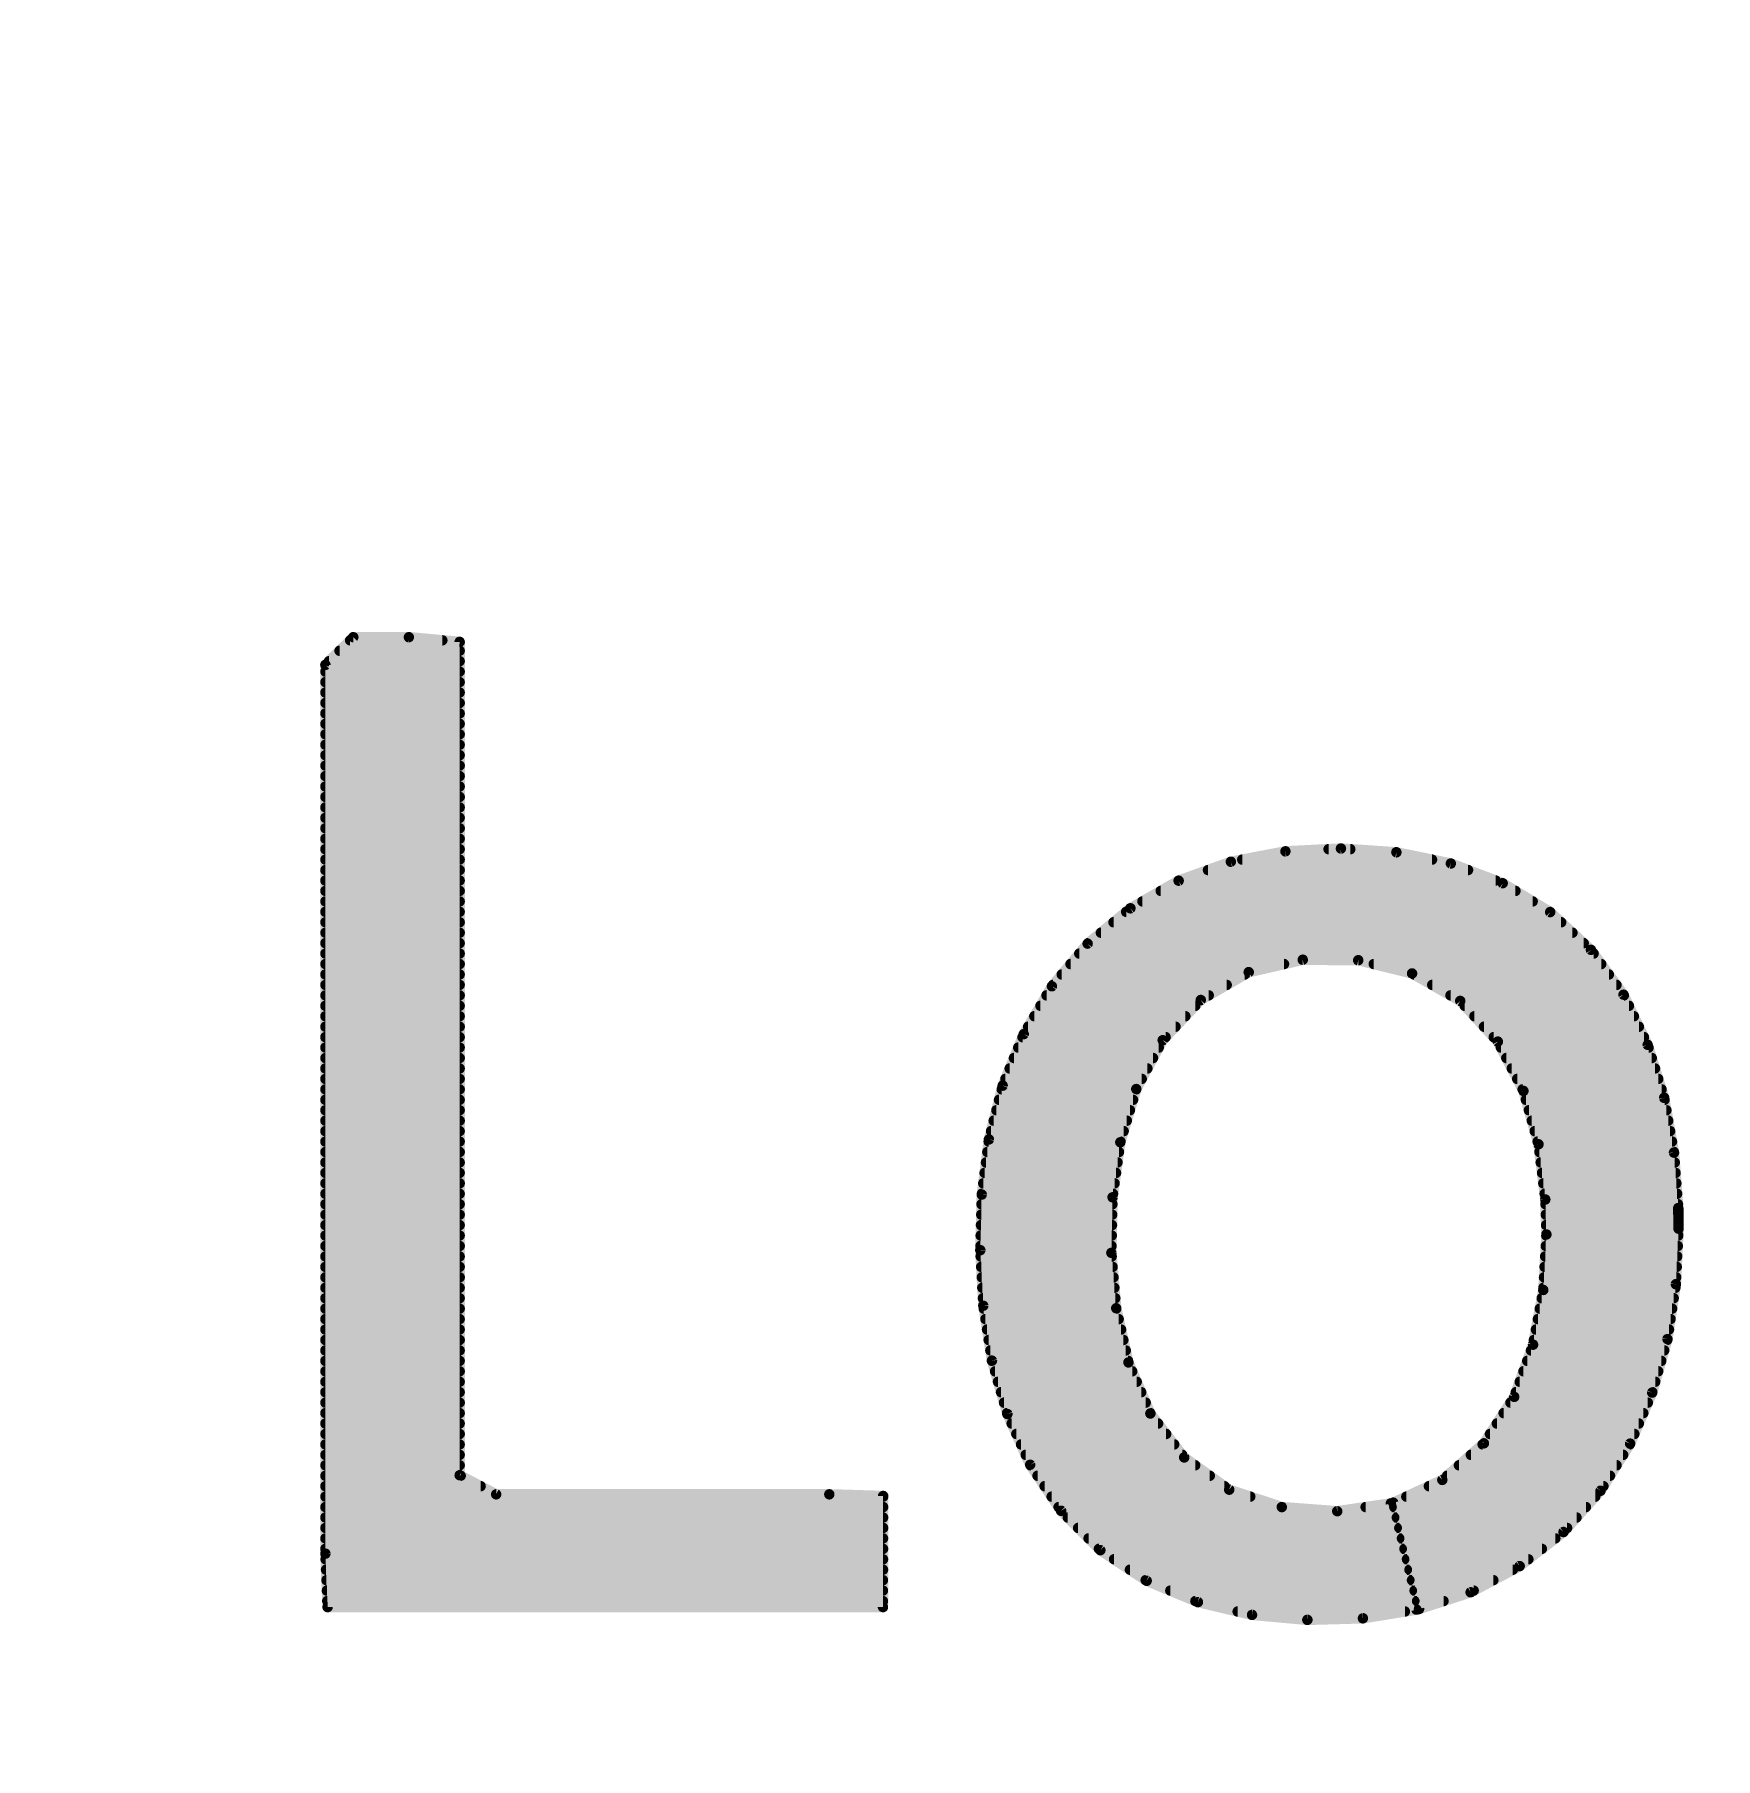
# Model space of a CAD drawing. Extents: x 40.2 to 61.4, y 22.5 to 56.
# Drawn here: x 45.804 to 47.414, y 49.259 to 50.91 of the extents above; entities that cross this region are included whole.
import ezdxf

# ---------------------------------------------------------------- set-up
doc = ezdxf.new("R2010")
doc.units = 0
doc.layers.add('1', color=12, linetype='CONTINUOUS')
doc.layers.add('21', color=251, linetype='CONTINUOUS')

msp = doc.modelspace()

# ---------------------------------------------------------------- linework, layer by layer
at = {"layer": '1', "const_width": 0.8128}
msp.add_lwpolyline([(46.21, 46.37, 0.4142), (50.7904, 50.9504)], format="xyb", dxfattribs=at)
at = {"layer": '21', "const_width": 0.01}
for points in [[(46.109, 50.333), (46.0823, 50.3065)], [(46.1622, 50.333), (46.109, 50.333)], [(46.2109, 50.3285), (46.1622, 50.333)], [(46.0959, 50.32), (46.2109, 50.32)], [(46.106, 50.33), (46.1943, 50.33)], [(46.2109, 49.5305), (46.2109, 50.3285)], [(46.0823, 50.3065), (46.0823, 49.4554)], [(46.0823, 50.3), (46.2109, 50.3)], [(46.0858, 50.31), (46.2109, 50.31)], [(46.0823, 50.29), (46.2109, 50.29)], [(46.0823, 50.28), (46.2109, 50.28)], [(46.0823, 50.27), (46.2109, 50.27)], [(46.0823, 50.26), (46.2109, 50.26)], [(46.0823, 50.25), (46.2109, 50.25)], [(46.0823, 50.24), (46.2109, 50.24)], [(46.0823, 50.23), (46.2109, 50.23)], [(46.0823, 50.22), (46.2109, 50.22)], [(46.0823, 50.21), (46.2109, 50.21)], [(46.0823, 50.2), (46.2109, 50.2)], [(46.0823, 50.19), (46.2109, 50.19)], [(46.0823, 50.18), (46.2109, 50.18)], [(46.0823, 50.17), (46.2109, 50.17)], [(46.0823, 50.16), (46.2109, 50.16)], [(46.0823, 50.15), (46.2109, 50.15)], [(46.0823, 50.14), (46.2109, 50.14)], [(46.0823, 50.13), (46.2109, 50.13)], [(46.0823, 50.12), (46.2109, 50.12)], [(46.9497, 50.1179), (46.8996, 50.0998)], [(47.002, 50.1279), (46.9497, 50.1179)], [(46.9606, 50.12), (47.1424, 50.12)], [(47.0551, 50.1306), (47.002, 50.1279)], [(47.0433, 50.13), (47.0641, 50.13)], [(47.1082, 50.127), (47.0551, 50.1306)], [(47.1604, 50.1163), (47.1082, 50.127)], [(46.0823, 50.11), (46.2109, 50.11)], [(46.9278, 50.11), (47.1769, 50.11)], [(47.2101, 50.0974), (47.1604, 50.1163)], [(46.0823, 50.1), (46.2109, 50.1)], [(46.0823, 50.09), (46.2109, 50.09)], [(46.8996, 50.0998), (46.8535, 50.0734)], [(46.8825, 50.09), (47.2223, 50.09)], [(46.9002, 50.1), (47.2033, 50.1)], [(47.2556, 50.0698), (47.2101, 50.0974)], [(46.0823, 50.08), (46.2109, 50.08)], [(46.0823, 50.07), (46.2109, 50.07)], [(46.8535, 50.0734), (46.8125, 50.0395)], [(46.8494, 50.07), (47.2552, 50.07)], [(46.865, 50.08), (47.2388, 50.08)], [(47.2946, 50.0336), (47.2556, 50.0698)], [(46.0823, 50.06), (46.2109, 50.06)], [(46.8373, 50.06), (47.2661, 50.06)], [(46.0823, 50.05), (46.2109, 50.05)], [(46.0823, 50.04), (46.2109, 50.04)], [(46.8125, 50.0395), (46.7783, 49.9987)], [(46.8131, 50.04), (47.2877, 50.04)], [(46.8252, 50.05), (47.2769, 50.05)], [(46.0823, 50.03), (46.2109, 50.03)], [(46.0823, 50.02), (46.2109, 50.02)], [(46.7961, 50.02), (47.0006, 50.02)], [(46.8045, 50.03), (47.2972, 50.03)], [(46.9668, 50.0122), (47.0186, 50.0241)], [(47.0186, 50.0241), (47.0717, 50.0237)], [(47.0717, 50.0237), (47.1233, 50.011)], [(47.0866, 50.02), (47.3045, 50.02)], [(47.3259, 49.9906), (47.2946, 50.0336)], [(46.0823, 50.01), (46.2109, 50.01)], [(46.7877, 50.01), (46.963, 50.01)], [(46.9209, 49.9856), (46.9668, 50.0122)], [(47.1233, 50.011), (47.1694, 49.9847)], [(47.1251, 50.01), (47.3118, 50.01)], [(46.0823, 50), (46.2109, 50)], [(46.0823, 49.99), (46.2109, 49.99)], [(46.7783, 49.9987), (46.7513, 49.9529)], [(46.7731, 49.99), (46.9285, 49.99)], [(46.7794, 50), (46.9457, 50)], [(46.8844, 49.947), (46.9209, 49.9856)], [(47.1426, 50), (47.3191, 50)], [(47.1601, 49.99), (47.3262, 49.99)], [(47.3489, 49.9427), (47.3259, 49.9906)], [(46.0823, 49.98), (46.2109, 49.98)], [(46.0823, 49.97), (46.2109, 49.97)], [(46.7614, 49.97), (46.9061, 49.97)], [(46.7673, 49.98), (46.9156, 49.98)], [(47.1694, 49.9847), (47.2054, 49.9457)], [(47.1737, 49.98), (47.331, 49.98)], [(47.183, 49.97), (47.3358, 49.97)], [(46.0823, 49.96), (46.2109, 49.96)], [(46.7513, 49.9529), (46.7311, 49.9036)], [(46.7555, 49.96), (46.8967, 49.96)], [(47.1922, 49.96), (47.3406, 49.96)], [(46.0823, 49.95), (46.2109, 49.95)], [(46.0823, 49.94), (46.2109, 49.94)], [(46.746, 49.94), (46.8806, 49.94)], [(46.7501, 49.95), (46.8872, 49.95)], [(46.8591, 49.9003), (46.8844, 49.947)], [(47.2015, 49.95), (47.3454, 49.95)], [(47.2054, 49.9457), (47.2299, 49.8986)], [(47.2084, 49.94), (47.3498, 49.94)], [(47.3648, 49.8919), (47.3489, 49.9427)], [(46.0823, 49.93), (46.2109, 49.93)], [(46.0823, 49.92), (46.2109, 49.92)], [(46.7378, 49.92), (46.8697, 49.92)], [(46.7419, 49.93), (46.8751, 49.93)], [(47.2136, 49.93), (47.3529, 49.93)], [(47.2188, 49.92), (47.356, 49.92)], [(46.0823, 49.91), (46.2109, 49.91)], [(46.7311, 49.9036), (46.7179, 49.852)], [(46.7337, 49.91), (46.8643, 49.91)], [(47.224, 49.91), (47.3591, 49.91)], [(46.0823, 49.9), (46.2109, 49.9)], [(46.0823, 49.89), (46.2109, 49.89)], [(46.7276, 49.89), (46.856, 49.89)], [(46.7302, 49.9), (46.859, 49.9)], [(46.8438, 49.8494), (46.8591, 49.9003)], [(47.2292, 49.9), (47.3623, 49.9)], [(47.2299, 49.8986), (47.2444, 49.8474)], [(47.2323, 49.89), (47.3651, 49.89)], [(47.3742, 49.8395), (47.3648, 49.8919)], [(46.0823, 49.88), (46.2109, 49.88)], [(46.0823, 49.87), (46.2109, 49.87)], [(46.7225, 49.87), (46.85, 49.87)], [(46.7251, 49.88), (46.853, 49.88)], [(47.2352, 49.88), (47.3669, 49.88)], [(47.238, 49.87), (47.3687, 49.87)], [(46.0823, 49.86), (46.2109, 49.86)], [(46.72, 49.86), (46.847, 49.86)], [(47.2408, 49.86), (47.3705, 49.86)], [(46.0823, 49.85), (46.2109, 49.85)], [(46.0823, 49.84), (46.2109, 49.84)], [(46.7179, 49.852), (46.7111, 49.7992)], [(46.7164, 49.84), (46.8425, 49.84)], [(46.7177, 49.85), (46.844, 49.85)], [(46.8364, 49.7966), (46.8438, 49.8494)], [(47.2436, 49.85), (47.3723, 49.85)], [(47.2444, 49.8474), (47.2509, 49.7945)], [(47.2453, 49.84), (47.3741, 49.84)], [(47.3783, 49.7864), (47.3742, 49.8395)], [(46.0823, 49.83), (46.2109, 49.83)], [(46.0823, 49.82), (46.2109, 49.82)], [(46.7138, 49.82), (46.8397, 49.82)], [(46.7151, 49.83), (46.8411, 49.83)], [(47.2465, 49.83), (47.3749, 49.83)], [(47.2478, 49.82), (47.3757, 49.82)], [(46.0823, 49.81), (46.2109, 49.81)], [(46.7125, 49.81), (46.8383, 49.81)], [(47.249, 49.81), (47.3765, 49.81)], [(46.0823, 49.8), (46.2109, 49.8)], [(46.0823, 49.79), (46.2109, 49.79)], [(46.7111, 49.7992), (46.7097, 49.746)], [(46.7108, 49.79), (46.8362, 49.79)], [(46.7112, 49.8), (46.8368, 49.8)], [(46.8352, 49.7434), (46.8364, 49.7966)], [(47.2503, 49.8), (47.3772, 49.8)], [(47.2509, 49.7945), (47.252, 49.7611)], [(47.2511, 49.79), (47.378, 49.79)], [(46.0823, 49.78), (46.2109, 49.78)], [(46.7106, 49.78), (46.836, 49.78)], [(47.2514, 49.78), (47.3784, 49.78)], [(47.3786, 49.7666), (47.3783, 49.7864)], [(46.0823, 49.77), (46.2109, 49.77)], [(46.0823, 49.76), (46.2109, 49.76)], [(46.71, 49.76), (46.8356, 49.76)], [(46.7103, 49.77), (46.8358, 49.77)], [(47.252, 49.7611), (47.249, 49.7079)], [(47.2517, 49.77), (47.3785, 49.77)], [(47.2519, 49.76), (47.3783, 49.76)], [(47.376, 49.7134), (47.3786, 49.7666)], [(46.0823, 49.75), (46.2109, 49.75)], [(46.0823, 49.74), (46.2109, 49.74)], [(46.7097, 49.746), (46.7126, 49.6928)], [(46.7098, 49.75), (46.8354, 49.75)], [(46.71, 49.74), (46.8355, 49.74)], [(46.8399, 49.6904), (46.8352, 49.7434)], [(47.2508, 49.74), (47.3773, 49.74)], [(47.2514, 49.75), (47.3778, 49.75)], [(46.0823, 49.73), (46.2109, 49.73)], [(46.7105, 49.73), (46.8364, 49.73)], [(47.2502, 49.73), (47.3768, 49.73)], [(46.0823, 49.72), (46.2109, 49.72)], [(46.0823, 49.71), (46.2109, 49.71)], [(46.7111, 49.72), (46.8373, 49.72)], [(46.7116, 49.71), (46.8381, 49.71)], [(47.249, 49.7079), (47.2392, 49.6556)], [(47.2491, 49.71), (47.3755, 49.71)], [(47.2497, 49.72), (47.3763, 49.72)], [(47.3679, 49.6608), (47.376, 49.7134)], [(46.0823, 49.7), (46.2109, 49.7)], [(46.0823, 49.69), (46.2109, 49.69)], [(46.7122, 49.7), (46.839, 49.7)], [(46.7126, 49.6928), (46.7208, 49.6402)], [(46.713, 49.69), (46.8399, 49.69)], [(46.8516, 49.6385), (46.8399, 49.6904)], [(47.2456, 49.69), (47.3724, 49.69)], [(47.2475, 49.7), (47.3739, 49.7)], [(46.0823, 49.68), (46.2109, 49.68)], [(46.7146, 49.68), (46.8422, 49.68)], [(47.2438, 49.68), (47.3709, 49.68)], [(46.0823, 49.67), (46.2109, 49.67)], [(46.0823, 49.66), (46.2109, 49.66)], [(46.7161, 49.67), (46.8445, 49.67)], [(46.7177, 49.66), (46.8467, 49.66)], [(47.2392, 49.6556), (47.2211, 49.6056)], [(47.24, 49.66), (47.3677, 49.66)], [(47.2419, 49.67), (47.3694, 49.67)], [(47.3533, 49.6096), (47.3679, 49.6608)], [(46.0823, 49.65), (46.2109, 49.65)], [(46.0823, 49.64), (46.2109, 49.64)], [(46.7193, 49.65), (46.849, 49.65)], [(46.7208, 49.6402), (46.7356, 49.5891)], [(46.7209, 49.64), (46.8512, 49.64)], [(46.8726, 49.5896), (46.8516, 49.6385)], [(47.2336, 49.64), (47.362, 49.64)], [(47.2372, 49.65), (47.3648, 49.65)], [(46.0823, 49.63), (46.2109, 49.63)], [(46.7238, 49.63), (46.8552, 49.63)], [(47.23, 49.63), (47.3591, 49.63)], [(46.0823, 49.62), (46.2109, 49.62)], [(46.0823, 49.61), (46.2109, 49.61)], [(46.7266, 49.62), (46.8595, 49.62)], [(46.7295, 49.61), (46.8638, 49.61)], [(47.2211, 49.6056), (47.1921, 49.5611)], [(47.2227, 49.61), (47.3534, 49.61)], [(47.2264, 49.62), (47.3562, 49.62)], [(47.3322, 49.5607), (47.3533, 49.6096)], [(46.0823, 49.6), (46.2109, 49.6)], [(46.0823, 49.59), (46.2109, 49.59)], [(46.7324, 49.6), (46.8681, 49.6)], [(46.7353, 49.59), (46.8724, 49.59)], [(46.7356, 49.5891), (46.7574, 49.5405)], [(46.905, 49.5475), (46.8726, 49.5896)], [(47.211, 49.59), (47.3448, 49.59)], [(47.2175, 49.6), (47.3491, 49.6)], [(46.0823, 49.58), (46.2109, 49.58)], [(46.7397, 49.58), (46.88, 49.58)], [(47.2045, 49.58), (47.3405, 49.58)], [(46.0823, 49.57), (46.2109, 49.57)], [(46.0823, 49.56), (46.2109, 49.56)], [(46.7442, 49.57), (46.8877, 49.57)], [(46.7487, 49.56), (46.8954, 49.56)], [(47.1921, 49.5611), (47.1523, 49.526)], [(47.1909, 49.56), (47.3317, 49.56)], [(47.1979, 49.57), (47.3362, 49.57)], [(47.3039, 49.5157), (47.3322, 49.5607)], [(46.0823, 49.55), (46.2109, 49.55)], [(46.0823, 49.54), (46.2109, 49.54)], [(46.7532, 49.55), (46.9031, 49.55)], [(46.7574, 49.5405), (46.7871, 49.4964)], [(46.7578, 49.54), (46.9155, 49.54)], [(46.9481, 49.5167), (46.905, 49.5475)], [(47.1682, 49.54), (47.3192, 49.54)], [(47.1796, 49.55), (47.3255, 49.55)], [(46.0823, 49.53), (46.2119, 49.53)], [(46.2459, 49.5122), (46.2109, 49.5305)], [(46.7645, 49.53), (46.9295, 49.53)], [(47.1523, 49.526), (47.1053, 49.5042)], [(47.1569, 49.53), (47.3129, 49.53)], [(46.0823, 49.52), (46.231, 49.52)], [(46.0823, 49.51), (46.6166, 49.51)], [(46.565, 49.5122), (46.2459, 49.5122)], [(46.6166, 49.5106), (46.565, 49.5122)], [(46.6164, 49.4042), (46.6166, 49.5106)], [(46.7713, 49.52), (46.9435, 49.52)], [(46.778, 49.51), (46.9683, 49.51)], [(46.9985, 49.5), (46.9481, 49.5167)], [(47.1178, 49.51), (47.2988, 49.51)], [(47.1394, 49.52), (47.3066, 49.52)], [(47.2683, 49.4761), (47.3039, 49.5157)], [(46.0823, 49.5), (46.6166, 49.5)], [(46.0823, 49.49), (46.6166, 49.49)], [(46.7847, 49.5), (46.9984, 49.5)], [(46.7871, 49.4964), (46.8246, 49.4587)], [(46.7935, 49.49), (47.1062, 49.49)], [(47.0515, 49.496), (46.9985, 49.5)], [(47.1029, 49.5035), (47.0515, 49.496)], [(47.0788, 49.5), (47.1037, 49.5)], [(47.1275, 49.4018), (47.1029, 49.5035)], [(47.1053, 49.5042), (47.1299, 49.4024)], [(47.1063, 49.5), (47.2898, 49.5)], [(47.1087, 49.49), (47.2808, 49.49)], [(46.0823, 49.48), (46.6166, 49.48)], [(46.8034, 49.48), (47.1086, 49.48)], [(47.1111, 49.48), (47.2718, 49.48)], [(47.2263, 49.4434), (47.2683, 49.4761)], [(46.0823, 49.47), (46.6165, 49.47)], [(46.0823, 49.46), (46.6165, 49.46)], [(46.8134, 49.47), (47.111, 49.47)], [(46.8233, 49.46), (47.1134, 49.46)], [(46.8246, 49.4587), (46.869, 49.4294)], [(47.1136, 49.47), (47.2605, 49.47)], [(47.116, 49.46), (47.2476, 49.46)], [(46.0823, 49.4554), (46.0844, 49.4042)], [(46.0825, 49.45), (46.6165, 49.45)], [(46.8378, 49.45), (47.1158, 49.45)], [(47.1184, 49.45), (47.2347, 49.45)], [(47.1794, 49.4184), (47.2263, 49.4434)], [(46.0829, 49.44), (46.6165, 49.44)], [(46.0833, 49.43), (46.6164, 49.43)], [(46.853, 49.44), (47.1183, 49.44)], [(46.8681, 49.43), (47.1207, 49.43)], [(46.869, 49.4294), (46.9182, 49.409)], [(47.1208, 49.44), (47.2198, 49.44)], [(47.1232, 49.43), (47.2011, 49.43)], [(46.0837, 49.42), (46.6164, 49.42)], [(46.0841, 49.41), (46.6164, 49.41)], [(46.8917, 49.42), (47.1231, 49.42)], [(46.9157, 49.41), (47.1255, 49.41)], [(46.9182, 49.409), (46.97, 49.3968)], [(47.1257, 49.42), (47.1823, 49.42)], [(47.1281, 49.41), (47.1534, 49.41)], [(47.1299, 49.4024), (47.1794, 49.4184)], [(46.0844, 49.4042), (46.6164, 49.4042)], [(46.9562, 49.4), (47.1164, 49.4)], [(46.97, 49.3968), (47.023, 49.392)], [(47.023, 49.392), (47.0762, 49.3935)], [(47.0762, 49.3935), (47.1275, 49.4018)]]:
    msp.add_lwpolyline(points, dxfattribs=at)
at = {"layer": '21', "const_width": 0.005}
for points in [[(46.109, 50.3355, 1), (46.109, 50.3305)], [(46.1108, 50.3312, 1), (46.1073, 50.3347)], [(46.1625, 50.3354, 1), (46.162, 50.3305)], [(46.1622, 50.3305, 1), (46.1622, 50.3355)], [(46.0959, 50.3225, 1), (46.0959, 50.3175)], [(46.106, 50.3325, 1), (46.106, 50.3275)], [(46.1943, 50.3275, 1), (46.1943, 50.3325)], [(46.2134, 50.3285, 1), (46.2084, 50.3285)], [(46.2107, 50.326, 1), (46.2112, 50.3309)], [(46.2109, 50.3175, 1), (46.2109, 50.3225)], [(46.0848, 50.3065, 1), (46.0798, 50.3065)], [(46.0805, 50.3083, 1), (46.0841, 50.3047)], [(46.0823, 50.3025, 1), (46.0823, 50.2975)], [(46.0858, 50.3125, 1), (46.0858, 50.3075)], [(46.2109, 50.3075, 1), (46.2109, 50.3125)], [(46.2109, 50.2975, 1), (46.2109, 50.3025)], [(46.0823, 50.2925, 1), (46.0823, 50.2875)], [(46.2109, 50.2875, 1), (46.2109, 50.2925)], [(46.0823, 50.2825, 1), (46.0823, 50.2775)], [(46.0823, 50.2725, 1), (46.0823, 50.2675)], [(46.2109, 50.2775, 1), (46.2109, 50.2825)], [(46.2109, 50.2675, 1), (46.2109, 50.2725)], [(46.0823, 50.2625, 1), (46.0823, 50.2575)], [(46.0823, 50.2525, 1), (46.0823, 50.2475)], [(46.2109, 50.2575, 1), (46.2109, 50.2625)], [(46.2109, 50.2475, 1), (46.2109, 50.2525)], [(46.0823, 50.2425, 1), (46.0823, 50.2375)], [(46.2109, 50.2375, 1), (46.2109, 50.2425)], [(46.0823, 50.2325, 1), (46.0823, 50.2275)], [(46.0823, 50.2225, 1), (46.0823, 50.2175)], [(46.2109, 50.2275, 1), (46.2109, 50.2325)], [(46.2109, 50.2175, 1), (46.2109, 50.2225)], [(46.0823, 50.2125, 1), (46.0823, 50.2075)], [(46.0823, 50.2025, 1), (46.0823, 50.1975)], [(46.2109, 50.2075, 1), (46.2109, 50.2125)], [(46.2109, 50.1975, 1), (46.2109, 50.2025)], [(46.0823, 50.1925, 1), (46.0823, 50.1875)], [(46.2109, 50.1875, 1), (46.2109, 50.1925)], [(46.0823, 50.1825, 1), (46.0823, 50.1775)], [(46.0823, 50.1725, 1), (46.0823, 50.1675)], [(46.2109, 50.1775, 1), (46.2109, 50.1825)], [(46.2109, 50.1675, 1), (46.2109, 50.1725)], [(46.0823, 50.1625, 1), (46.0823, 50.1575)], [(46.2109, 50.1575, 1), (46.2109, 50.1625)], [(46.0823, 50.1525, 1), (46.0823, 50.1475)], [(46.0823, 50.1425, 1), (46.0823, 50.1375)], [(46.2109, 50.1475, 1), (46.2109, 50.1525)], [(46.2109, 50.1375, 1), (46.2109, 50.1425)], [(46.0823, 50.1325, 1), (46.0823, 50.1275)], [(46.0823, 50.1225, 1), (46.0823, 50.1175)], [(46.2109, 50.1275, 1), (46.2109, 50.1325)], [(46.2109, 50.1175, 1), (46.2109, 50.1225)], [(46.9492, 50.1204, 1), (46.9502, 50.1155)], [(46.9505, 50.1156, 1), (46.9488, 50.1203)], [(46.9606, 50.1225, 1), (46.9606, 50.1175)], [(47.0018, 50.1304, 1), (47.0021, 50.1254)], [(47.0024, 50.1255, 1), (47.0015, 50.1304)], [(47.0433, 50.1325, 1), (47.0433, 50.1275)], [(47.0553, 50.1331, 1), (47.055, 50.1281)], [(47.0553, 50.1281, 1), (47.055, 50.1331)], [(47.0641, 50.1275, 1), (47.0641, 50.1325)], [(47.1088, 50.1295, 1), (47.1077, 50.1246)], [(47.1081, 50.1245, 1), (47.1084, 50.1295)], [(47.1424, 50.1175, 1), (47.1424, 50.1225)], [(46.0823, 50.1125, 1), (46.0823, 50.1075)], [(46.2109, 50.1075, 1), (46.2109, 50.1125)], [(46.9278, 50.1125, 1), (46.9278, 50.1075)], [(47.1613, 50.1186, 1), (47.1595, 50.114)], [(47.1599, 50.1138, 1), (47.1609, 50.1187)], [(47.1769, 50.1075, 1), (47.1769, 50.1125)], [(46.0823, 50.1025, 1), (46.0823, 50.0975)], [(46.0823, 50.0925, 1), (46.0823, 50.0875)], [(46.2109, 50.0975, 1), (46.2109, 50.1025)], [(46.2109, 50.0875, 1), (46.2109, 50.0925)], [(46.8825, 50.0925, 1), (46.8825, 50.0875)], [(46.8988, 50.1022, 1), (46.9005, 50.0975)], [(46.9002, 50.1025, 1), (46.9002, 50.0975)], [(46.9009, 50.0976, 1), (46.8984, 50.102)], [(47.2033, 50.0975, 1), (47.2033, 50.1025)], [(47.2114, 50.0995, 1), (47.2088, 50.0953)], [(47.2092, 50.0951, 1), (47.211, 50.0997)], [(47.2223, 50.0875, 1), (47.2223, 50.0925)], [(46.0823, 50.0825, 1), (46.0823, 50.0775)], [(46.0823, 50.0725, 1), (46.0823, 50.0675)], [(46.2109, 50.0775, 1), (46.2109, 50.0825)], [(46.2109, 50.0675, 1), (46.2109, 50.0725)], [(46.8494, 50.0725, 1), (46.8494, 50.0675)], [(46.8522, 50.0756, 1), (46.8547, 50.0712)], [(46.8551, 50.0715, 1), (46.8519, 50.0753)], [(46.865, 50.0825, 1), (46.865, 50.0775)], [(47.2388, 50.0775, 1), (47.2388, 50.0825)], [(47.2573, 50.0716, 1), (47.2539, 50.068)], [(47.2543, 50.0676, 1), (47.2569, 50.0719)], [(47.2552, 50.0675, 1), (47.2552, 50.0725)], [(46.0823, 50.0625, 1), (46.0823, 50.0575)], [(46.2109, 50.0575, 1), (46.2109, 50.0625)], [(46.8373, 50.0625, 1), (46.8373, 50.0575)], [(47.2661, 50.0575, 1), (47.2661, 50.0625)], [(46.0823, 50.0525, 1), (46.0823, 50.0475)], [(46.0823, 50.0425, 1), (46.0823, 50.0375)], [(46.2109, 50.0475, 1), (46.2109, 50.0525)], [(46.2109, 50.0375, 1), (46.2109, 50.0425)], [(46.8109, 50.0414, 1), (46.814, 50.0376)], [(46.8144, 50.0379, 1), (46.8105, 50.0411)], [(46.8131, 50.0425, 1), (46.8131, 50.0375)], [(46.8252, 50.0525, 1), (46.8252, 50.0475)], [(47.2769, 50.0475, 1), (47.2769, 50.0525)], [(47.2877, 50.0375, 1), (47.2877, 50.0425)], [(46.0823, 50.0325, 1), (46.0823, 50.0275)], [(46.0823, 50.0225, 1), (46.0823, 50.0175)], [(46.2109, 50.0275, 1), (46.2109, 50.0325)], [(46.2109, 50.0175, 1), (46.2109, 50.0225)], [(46.7961, 50.0225, 1), (46.7961, 50.0175)], [(46.8045, 50.0325, 1), (46.8045, 50.0275)], [(47.0006, 50.0175, 1), (47.0006, 50.0225)], [(47.0186, 50.0266, 1), (47.0185, 50.0216)], [(47.0191, 50.0217, 1), (47.018, 50.0266)], [(47.0723, 50.0261, 1), (47.0711, 50.0212)], [(47.0717, 50.0212, 1), (47.0717, 50.0262)], [(47.0866, 50.0225, 1), (47.0866, 50.0175)], [(47.2966, 50.0351, 1), (47.2926, 50.0321)], [(47.2929, 50.0318, 1), (47.2963, 50.0355)], [(47.2972, 50.0275, 1), (47.2972, 50.0325)], [(47.3045, 50.0175, 1), (47.3045, 50.0225)], [(46.0823, 50.0125, 1), (46.0823, 50.0075)], [(46.2109, 50.0075, 1), (46.2109, 50.0125)], [(46.7877, 50.0125, 1), (46.7877, 50.0075)], [(46.963, 50.0075, 1), (46.963, 50.0125)], [(46.9662, 50.0147, 1), (46.9674, 50.0098)], [(46.9681, 50.0101, 1), (46.9655, 50.0144)], [(47.1245, 50.0132, 1), (47.1221, 50.0088)], [(47.1251, 50.0125, 1), (47.1251, 50.0075)], [(47.1227, 50.0086, 1), (47.1239, 50.0134)], [(47.3118, 50.0075, 1), (47.3118, 50.0125)], [(46.0823, 50.0025, 1), (46.0823, 49.9975)], [(46.0823, 49.9925, 1), (46.0823, 49.9875)], [(46.2109, 49.9975, 1), (46.2109, 50.0025)], [(46.2109, 49.9875, 1), (46.2109, 49.9925)], [(46.7731, 49.9925, 1), (46.7731, 49.9875)], [(46.7764, 50.0003, 1), (46.7802, 49.9971)], [(46.7804, 49.9975, 1), (46.7761, 50)], [(46.7794, 50.0025, 1), (46.7794, 49.9975)], [(46.9196, 49.9877, 1), (46.9222, 49.9834)], [(46.9227, 49.9839, 1), (46.9191, 49.9873)], [(46.9285, 49.9875, 1), (46.9285, 49.9925)], [(46.9457, 49.9975, 1), (46.9457, 50.0025)], [(47.1426, 50.0025, 1), (47.1426, 49.9975)], [(47.1601, 49.9925, 1), (47.1601, 49.9875)], [(47.3191, 49.9975, 1), (47.3191, 50.0025)], [(47.3281, 49.9917, 1), (47.3236, 49.9896)], [(47.3239, 49.9892, 1), (47.3279, 49.9921)], [(47.3262, 49.9875, 1), (47.3262, 49.9925)], [(46.0823, 49.9825, 1), (46.0823, 49.9775)], [(46.0823, 49.9725, 1), (46.0823, 49.9675)], [(46.2109, 49.9775, 1), (46.2109, 49.9825)], [(46.2109, 49.9675, 1), (46.2109, 49.9725)], [(46.7614, 49.9725, 1), (46.7614, 49.9675)], [(46.7673, 49.9825, 1), (46.7673, 49.9775)], [(46.9061, 49.9675, 1), (46.9061, 49.9725)], [(46.9156, 49.9775, 1), (46.9156, 49.9825)], [(47.1712, 49.9864, 1), (47.1676, 49.983)], [(47.1682, 49.9825, 1), (47.1706, 49.9869)], [(47.1737, 49.9825, 1), (47.1737, 49.9775)], [(47.183, 49.9725, 1), (47.183, 49.9675)], [(47.331, 49.9775, 1), (47.331, 49.9825)], [(47.3358, 49.9675, 1), (47.3358, 49.9725)], [(46.0823, 49.9625, 1), (46.0823, 49.9575)], [(46.2109, 49.9575, 1), (46.2109, 49.9625)], [(46.7536, 49.9519, 1), (46.749, 49.9538)], [(46.7555, 49.9625, 1), (46.7555, 49.9575)], [(46.8967, 49.9575, 1), (46.8967, 49.9625)], [(47.1922, 49.9625, 1), (47.1922, 49.9575)], [(47.3406, 49.9575, 1), (47.3406, 49.9625)], [(46.0823, 49.9525, 1), (46.0823, 49.9475)], [(46.0823, 49.9425, 1), (46.0823, 49.9375)], [(46.2109, 49.9475, 1), (46.2109, 49.9525)], [(46.2109, 49.9375, 1), (46.2109, 49.9425)], [(46.746, 49.9425, 1), (46.746, 49.9375)], [(46.7501, 49.9525, 1), (46.7501, 49.9475)], [(46.7491, 49.9541, 1), (46.7534, 49.9516)], [(46.8806, 49.9375, 1), (46.8806, 49.9425)], [(46.8826, 49.9488, 1), (46.8862, 49.9453)], [(46.8866, 49.9459, 1), (46.8822, 49.9482)], [(46.8872, 49.9475, 1), (46.8872, 49.9525)], [(47.2015, 49.9525, 1), (47.2015, 49.9475)], [(47.2076, 49.9469, 1), (47.2032, 49.9446)], [(47.2036, 49.944, 1), (47.2073, 49.9474)], [(47.2084, 49.9425, 1), (47.2084, 49.9375)], [(47.3454, 49.9475, 1), (47.3454, 49.9525)], [(47.3513, 49.9434, 1), (47.3466, 49.9419)], [(47.3467, 49.9416, 1), (47.3512, 49.9438)], [(47.3498, 49.9375, 1), (47.3498, 49.9425)], [(46.0823, 49.9325, 1), (46.0823, 49.9275)], [(46.0823, 49.9225, 1), (46.0823, 49.9175)], [(46.2109, 49.9275, 1), (46.2109, 49.9325)], [(46.2109, 49.9175, 1), (46.2109, 49.9225)], [(46.7378, 49.9225, 1), (46.7378, 49.9175)], [(46.7419, 49.9325, 1), (46.7419, 49.9275)], [(46.8697, 49.9175, 1), (46.8697, 49.9225)], [(46.8751, 49.9275, 1), (46.8751, 49.9325)], [(47.2136, 49.9325, 1), (47.2136, 49.9275)], [(47.2188, 49.9225, 1), (47.2188, 49.9175)], [(47.3529, 49.9275, 1), (47.3529, 49.9325)], [(47.356, 49.9175, 1), (47.356, 49.9225)], [(46.0823, 49.9125, 1), (46.0823, 49.9075)], [(46.2109, 49.9075, 1), (46.2109, 49.9125)], [(46.7335, 49.903, 1), (46.7287, 49.9042)], [(46.7337, 49.9125, 1), (46.7337, 49.9075)], [(46.8643, 49.9075, 1), (46.8643, 49.9125)], [(47.224, 49.9125, 1), (47.224, 49.9075)], [(47.3591, 49.9075, 1), (47.3591, 49.9125)], [(46.0823, 49.9025, 1), (46.0823, 49.8975)], [(46.0823, 49.8925, 1), (46.0823, 49.8875)], [(46.2109, 49.8975, 1), (46.2109, 49.9025)], [(46.2109, 49.8875, 1), (46.2109, 49.8925)], [(46.7276, 49.8925, 1), (46.7276, 49.8875)], [(46.7302, 49.9025, 1), (46.7302, 49.8975)], [(46.7288, 49.9045, 1), (46.7334, 49.9026)], [(46.856, 49.8875, 1), (46.856, 49.8925)], [(46.8569, 49.9015, 1), (46.8613, 49.8991)], [(46.8615, 49.8996, 1), (46.8567, 49.901)], [(46.859, 49.8975, 1), (46.859, 49.9025)], [(47.2292, 49.9025, 1), (47.2292, 49.8975)], [(47.2323, 49.8992, 1), (47.2275, 49.8979)], [(47.2277, 49.8974, 1), (47.2322, 49.8997)], [(47.2323, 49.8925, 1), (47.2323, 49.8875)], [(47.3623, 49.8975, 1), (47.3623, 49.9025)], [(47.3673, 49.8923, 1), (47.3623, 49.8914)], [(47.3624, 49.8911, 1), (47.3672, 49.8926)], [(47.3651, 49.8875, 1), (47.3651, 49.8925)], [(46.0823, 49.8825, 1), (46.0823, 49.8775)], [(46.0823, 49.8725, 1), (46.0823, 49.8675)], [(46.2109, 49.8775, 1), (46.2109, 49.8825)], [(46.2109, 49.8675, 1), (46.2109, 49.8725)], [(46.7225, 49.8725, 1), (46.7225, 49.8675)], [(46.7251, 49.8825, 1), (46.7251, 49.8775)], [(46.85, 49.8675, 1), (46.85, 49.8725)], [(46.853, 49.8775, 1), (46.853, 49.8825)], [(47.2352, 49.8825, 1), (47.2352, 49.8775)], [(47.238, 49.8725, 1), (47.238, 49.8675)], [(47.3669, 49.8775, 1), (47.3669, 49.8825)], [(47.3687, 49.8675, 1), (47.3687, 49.8725)], [(46.0823, 49.8625, 1), (46.0823, 49.8575)], [(46.2109, 49.8575, 1), (46.2109, 49.8625)], [(46.72, 49.8625, 1), (46.72, 49.8575)], [(46.847, 49.8575, 1), (46.847, 49.8625)], [(47.2408, 49.8625, 1), (47.2408, 49.8575)], [(47.3705, 49.8575, 1), (47.3705, 49.8625)], [(46.0823, 49.8525, 1), (46.0823, 49.8475)], [(46.0823, 49.8425, 1), (46.0823, 49.8375)], [(46.2109, 49.8475, 1), (46.2109, 49.8525)], [(46.2109, 49.8375, 1), (46.2109, 49.8425)], [(46.7164, 49.8425, 1), (46.7164, 49.8375)], [(46.7177, 49.8525, 1), (46.7177, 49.8475)], [(46.7204, 49.8517, 1), (46.7154, 49.8523)], [(46.7155, 49.8526, 1), (46.7203, 49.8514)], [(46.8414, 49.8501, 1), (46.8462, 49.8486)], [(46.8463, 49.849, 1), (46.8414, 49.8497)], [(46.8425, 49.8375, 1), (46.8425, 49.8425)], [(46.844, 49.8475, 1), (46.844, 49.8525)], [(47.2436, 49.8525, 1), (47.2436, 49.8475)], [(47.2469, 49.8477, 1), (47.2419, 49.8471)], [(47.242, 49.8467, 1), (47.2468, 49.848)], [(47.2453, 49.8425, 1), (47.2453, 49.8375)], [(47.3767, 49.8397, 1), (47.3717, 49.8393)], [(47.3717, 49.839, 1), (47.3767, 49.8399)], [(47.3723, 49.8475, 1), (47.3723, 49.8525)], [(47.3741, 49.8375, 1), (47.3741, 49.8425)], [(46.0823, 49.8325, 1), (46.0823, 49.8275)], [(46.0823, 49.8225, 1), (46.0823, 49.8175)], [(46.2109, 49.8275, 1), (46.2109, 49.8325)], [(46.2109, 49.8175, 1), (46.2109, 49.8225)], [(46.7138, 49.8225, 1), (46.7138, 49.8175)], [(46.7151, 49.8325, 1), (46.7151, 49.8275)], [(46.8397, 49.8175, 1), (46.8397, 49.8225)], [(46.8411, 49.8275, 1), (46.8411, 49.8325)], [(47.2465, 49.8325, 1), (47.2465, 49.8275)], [(47.2478, 49.8225, 1), (47.2478, 49.8175)], [(47.3749, 49.8275, 1), (47.3749, 49.8325)], [(47.3757, 49.8175, 1), (47.3757, 49.8225)], [(46.0823, 49.8125, 1), (46.0823, 49.8075)], [(46.2109, 49.8075, 1), (46.2109, 49.8125)], [(46.7125, 49.8125, 1), (46.7125, 49.8075)], [(46.8383, 49.8075, 1), (46.8383, 49.8125)], [(47.249, 49.8125, 1), (47.249, 49.8075)], [(47.3765, 49.8075, 1), (47.3765, 49.8125)], [(46.0823, 49.8025, 1), (46.0823, 49.7975)], [(46.0823, 49.7925, 1), (46.0823, 49.7875)], [(46.2109, 49.7975, 1), (46.2109, 49.8025)], [(46.2109, 49.7875, 1), (46.2109, 49.7925)], [(46.7108, 49.7925, 1), (46.7108, 49.7875)], [(46.7136, 49.7992, 1), (46.7086, 49.7993)], [(46.7086, 49.7995, 1), (46.7135, 49.7989)], [(46.7112, 49.8025, 1), (46.7112, 49.7975)], [(46.8389, 49.7966, 1), (46.8339, 49.7967)], [(46.8339, 49.797, 1), (46.8389, 49.7963)], [(46.8362, 49.7875, 1), (46.8362, 49.7925)], [(46.8368, 49.7975, 1), (46.8368, 49.8025)], [(47.2503, 49.8025, 1), (47.2503, 49.7975)], [(47.2534, 49.7946, 1), (47.2484, 49.7945)], [(47.2485, 49.7942, 1), (47.2534, 49.7948)], [(47.2511, 49.7925, 1), (47.2511, 49.7875)], [(47.3772, 49.7975, 1), (47.3772, 49.8025)], [(47.378, 49.7875, 1), (47.378, 49.7925)], [(46.0823, 49.7825, 1), (46.0823, 49.7775)], [(46.2109, 49.7775, 1), (46.2109, 49.7825)], [(46.7106, 49.7825, 1), (46.7106, 49.7775)], [(46.836, 49.7775, 1), (46.836, 49.7825)], [(47.2514, 49.7825, 1), (47.2514, 49.7775)], [(47.3808, 49.7864, 1), (47.3758, 49.7863)], [(47.3758, 49.7862, 1), (47.3808, 49.7866)], [(47.3784, 49.7775, 1), (47.3784, 49.7825)], [(46.0823, 49.7725, 1), (46.0823, 49.7675)], [(46.0823, 49.7625, 1), (46.0823, 49.7575)], [(46.2109, 49.7675, 1), (46.2109, 49.7725)], [(46.2109, 49.7575, 1), (46.2109, 49.7625)], [(46.71, 49.7625, 1), (46.71, 49.7575)], [(46.7103, 49.7725, 1), (46.7103, 49.7675)], [(46.8356, 49.7575, 1), (46.8356, 49.7625)], [(46.8358, 49.7675, 1), (46.8358, 49.7725)], [(47.2517, 49.7725, 1), (47.2517, 49.7675)], [(47.2519, 49.7625, 1), (47.2519, 49.7575)], [(47.2545, 49.7609, 1), (47.2495, 49.7612)], [(47.2495, 49.761, 1), (47.2545, 49.7611)], [(47.3811, 49.7665, 1), (47.3761, 49.7667)], [(47.3761, 49.7665, 1), (47.3811, 49.7666)], [(47.3783, 49.7575, 1), (47.3783, 49.7625)], [(47.3785, 49.7675, 1), (47.3785, 49.7725)], [(46.0823, 49.7525, 1), (46.0823, 49.7475)], [(46.0823, 49.7425, 1), (46.0823, 49.7375)], [(46.2109, 49.7475, 1), (46.2109, 49.7525)], [(46.2109, 49.7375, 1), (46.2109, 49.7425)], [(46.7122, 49.7461, 1), (46.7072, 49.7459)], [(46.7072, 49.7461, 1), (46.7122, 49.7459)], [(46.7098, 49.7525, 1), (46.7098, 49.7475)], [(46.71, 49.7425, 1), (46.71, 49.7375)], [(46.8377, 49.7436, 1), (46.8327, 49.7432)], [(46.8327, 49.7435, 1), (46.8377, 49.7434)], [(46.8354, 49.7475, 1), (46.8354, 49.7525)], [(46.8355, 49.7375, 1), (46.8355, 49.7425)], [(47.2508, 49.7425, 1), (47.2508, 49.7375)], [(47.2514, 49.7525, 1), (47.2514, 49.7475)], [(47.3773, 49.7375, 1), (47.3773, 49.7425)], [(47.3778, 49.7475, 1), (47.3778, 49.7525)], [(46.0823, 49.7325, 1), (46.0823, 49.7275)], [(46.2109, 49.7275, 1), (46.2109, 49.7325)], [(46.7105, 49.7325, 1), (46.7105, 49.7275)], [(46.8364, 49.7275, 1), (46.8364, 49.7325)], [(47.2502, 49.7325, 1), (47.2502, 49.7275)], [(47.3768, 49.7275, 1), (47.3768, 49.7325)], [(46.0823, 49.7225, 1), (46.0823, 49.7175)], [(46.0823, 49.7125, 1), (46.0823, 49.7075)], [(46.2109, 49.7175, 1), (46.2109, 49.7225)], [(46.2109, 49.7075, 1), (46.2109, 49.7125)], [(46.7111, 49.7225, 1), (46.7111, 49.7175)], [(46.7116, 49.7125, 1), (46.7116, 49.7075)], [(46.8373, 49.7175, 1), (46.8373, 49.7225)], [(46.8381, 49.7075, 1), (46.8381, 49.7125)], [(47.2514, 49.7074, 1), (47.2465, 49.7084)], [(47.2465, 49.708, 1), (47.2515, 49.7078)], [(47.2491, 49.7125, 1), (47.2491, 49.7075)], [(47.2497, 49.7225, 1), (47.2497, 49.7175)], [(47.3785, 49.713, 1), (47.3735, 49.7138)], [(47.3735, 49.7135, 1), (47.3785, 49.7133)], [(47.3755, 49.7075, 1), (47.3755, 49.7125)], [(47.3763, 49.7175, 1), (47.3763, 49.7225)], [(46.0823, 49.7025, 1), (46.0823, 49.6975)], [(46.0823, 49.6925, 1), (46.0823, 49.6875)], [(46.2109, 49.6975, 1), (46.2109, 49.7025)], [(46.2109, 49.6875, 1), (46.2109, 49.6925)], [(46.7122, 49.7025, 1), (46.7122, 49.6975)], [(46.715, 49.6932, 1), (46.7101, 49.6924)], [(46.7101, 49.6927, 1), (46.715, 49.6929)], [(46.713, 49.6925, 1), (46.713, 49.6875)], [(46.8423, 49.6909, 1), (46.8374, 49.6898)], [(46.8374, 49.6902, 1), (46.8424, 49.6906)], [(46.839, 49.6975, 1), (46.839, 49.7025)], [(46.8399, 49.6875, 1), (46.8399, 49.6925)], [(47.2456, 49.6925, 1), (47.2456, 49.6875)], [(47.2475, 49.7025, 1), (47.2475, 49.6975)], [(47.3724, 49.6875, 1), (47.3724, 49.6925)], [(47.3739, 49.6975, 1), (47.3739, 49.7025)], [(46.0823, 49.6825, 1), (46.0823, 49.6775)], [(46.2109, 49.6775, 1), (46.2109, 49.6825)], [(46.7146, 49.6825, 1), (46.7146, 49.6775)], [(46.8422, 49.6775, 1), (46.8422, 49.6825)], [(47.2438, 49.6825, 1), (47.2438, 49.6775)], [(47.3709, 49.6775, 1), (47.3709, 49.6825)], [(46.0823, 49.6725, 1), (46.0823, 49.6675)], [(46.0823, 49.6625, 1), (46.0823, 49.6575)], [(46.2109, 49.6675, 1), (46.2109, 49.6725)], [(46.2109, 49.6575, 1), (46.2109, 49.6625)], [(46.7161, 49.6725, 1), (46.7161, 49.6675)], [(46.7177, 49.6625, 1), (46.7177, 49.6575)], [(46.8445, 49.6675, 1), (46.8445, 49.6725)], [(46.8467, 49.6575, 1), (46.8467, 49.6625)], [(47.2415, 49.6547, 1), (47.2368, 49.6564)], [(47.24, 49.6625, 1), (47.24, 49.6575)], [(47.2419, 49.6725, 1), (47.2419, 49.6675)], [(47.3703, 49.6601, 1), (47.3655, 49.6615)], [(47.3655, 49.6612, 1), (47.3704, 49.6604)], [(47.3677, 49.6575, 1), (47.3677, 49.6625)], [(47.3694, 49.6675, 1), (47.3694, 49.6725)], [(46.0823, 49.6525, 1), (46.0823, 49.6475)], [(46.0823, 49.6425, 1), (46.0823, 49.6375)], [(46.2109, 49.6475, 1), (46.2109, 49.6525)], [(46.2109, 49.6375, 1), (46.2109, 49.6425)], [(46.7193, 49.6525, 1), (46.7193, 49.6475)], [(46.7232, 49.6409, 1), (46.7184, 49.6395)], [(46.7209, 49.6425, 1), (46.7209, 49.6375)], [(46.849, 49.6475, 1), (46.849, 49.6525)], [(46.8539, 49.6395, 1), (46.8493, 49.6375)], [(46.8512, 49.6375, 1), (46.8512, 49.6425)], [(47.2336, 49.6425, 1), (47.2336, 49.6375)], [(47.2372, 49.6525, 1), (47.2372, 49.6475)], [(47.2367, 49.656, 1), (47.2417, 49.6551)], [(47.362, 49.6375, 1), (47.362, 49.6425)], [(47.3648, 49.6475, 1), (47.3648, 49.6525)], [(46.0823, 49.6325, 1), (46.0823, 49.6275)], [(46.2109, 49.6275, 1), (46.2109, 49.6325)], [(46.7183, 49.6398, 1), (46.7233, 49.6406)], [(46.7238, 49.6325, 1), (46.7238, 49.6275)], [(46.8492, 49.6379, 1), (46.854, 49.639)], [(46.8552, 49.6275, 1), (46.8552, 49.6325)], [(47.23, 49.6325, 1), (47.23, 49.6275)], [(47.3591, 49.6275, 1), (47.3591, 49.6325)], [(46.0823, 49.6225, 1), (46.0823, 49.6175)], [(46.0823, 49.6125, 1), (46.0823, 49.6075)], [(46.2109, 49.6175, 1), (46.2109, 49.6225)], [(46.2109, 49.6075, 1), (46.2109, 49.6125)], [(46.7266, 49.6225, 1), (46.7266, 49.6175)], [(46.7295, 49.6125, 1), (46.7295, 49.6075)], [(46.8595, 49.6175, 1), (46.8595, 49.6225)], [(46.8638, 49.6075, 1), (46.8638, 49.6125)], [(47.2232, 49.6042, 1), (47.2191, 49.6069)], [(47.2227, 49.6125, 1), (47.2227, 49.6075)], [(47.2264, 49.6225, 1), (47.2264, 49.6175)], [(47.3509, 49.6103, 1), (47.3557, 49.6089)], [(47.3556, 49.6086, 1), (47.351, 49.6106)], [(47.3534, 49.6075, 1), (47.3534, 49.6125)], [(47.3562, 49.6175, 1), (47.3562, 49.6225)], [(46.0823, 49.6025, 1), (46.0823, 49.5975)], [(46.0823, 49.5925, 1), (46.0823, 49.5875)], [(46.2109, 49.5975, 1), (46.2109, 49.6025)], [(46.2109, 49.5875, 1), (46.2109, 49.5925)], [(46.7324, 49.6025, 1), (46.7324, 49.5975)], [(46.7353, 49.5925, 1), (46.7353, 49.5875)], [(46.7379, 49.5901, 1), (46.7333, 49.5881)], [(46.8681, 49.5975, 1), (46.8681, 49.6025)], [(46.8746, 49.5912, 1), (46.8706, 49.5881)], [(46.8724, 49.5875, 1), (46.8724, 49.5925)], [(47.211, 49.5925, 1), (47.211, 49.5875)], [(47.2175, 49.6025, 1), (47.2175, 49.5975)], [(47.2188, 49.6064, 1), (47.2235, 49.6047)], [(47.3448, 49.5875, 1), (47.3448, 49.5925)], [(47.3491, 49.5975, 1), (47.3491, 49.6025)], [(46.0823, 49.5825, 1), (46.0823, 49.5775)], [(46.2109, 49.5775, 1), (46.2109, 49.5825)], [(46.7332, 49.5884, 1), (46.738, 49.5898)], [(46.7397, 49.5825, 1), (46.7397, 49.5775)], [(46.8703, 49.5886, 1), (46.8749, 49.5906)], [(46.88, 49.5775, 1), (46.88, 49.5825)], [(47.2045, 49.5825, 1), (47.2045, 49.5775)], [(47.3405, 49.5775, 1), (47.3405, 49.5825)], [(46.0823, 49.5725, 1), (46.0823, 49.5675)], [(46.0823, 49.5625, 1), (46.0823, 49.5575)], [(46.2109, 49.5675, 1), (46.2109, 49.5725)], [(46.2109, 49.5575, 1), (46.2109, 49.5625)], [(46.7442, 49.5725, 1), (46.7442, 49.5675)], [(46.7487, 49.5625, 1), (46.7487, 49.5575)], [(46.8877, 49.5675, 1), (46.8877, 49.5725)], [(46.8954, 49.5575, 1), (46.8954, 49.5625)], [(47.1909, 49.5625, 1), (47.1909, 49.5575)], [(47.19, 49.5624, 1), (47.1942, 49.5597)], [(47.1938, 49.5592, 1), (47.1905, 49.5629)], [(47.1979, 49.5725, 1), (47.1979, 49.5675)], [(47.3299, 49.5617, 1), (47.3345, 49.5597)], [(47.3343, 49.5594, 1), (47.3301, 49.5621)], [(47.3317, 49.5575, 1), (47.3317, 49.5625)], [(47.3362, 49.5675, 1), (47.3362, 49.5725)], [(46.0823, 49.5525, 1), (46.0823, 49.5475)], [(46.0823, 49.5425, 1), (46.0823, 49.5375)], [(46.2109, 49.5475, 1), (46.2109, 49.5525)], [(46.2109, 49.5375, 1), (46.2109, 49.5425)], [(46.7532, 49.5525, 1), (46.7532, 49.5475)], [(46.7595, 49.5419, 1), (46.7554, 49.5392)], [(46.7578, 49.5425, 1), (46.7578, 49.5375)], [(46.9064, 49.5496, 1), (46.9035, 49.5455)], [(46.903, 49.546, 1), (46.907, 49.5491)], [(46.9031, 49.5475, 1), (46.9031, 49.5525)], [(46.9155, 49.5375, 1), (46.9155, 49.5425)], [(47.1682, 49.5425, 1), (47.1682, 49.5375)], [(47.1796, 49.5525, 1), (47.1796, 49.5475)], [(47.3192, 49.5375, 1), (47.3192, 49.5425)], [(47.3255, 49.5475, 1), (47.3255, 49.5525)], [(46.0823, 49.5325, 1), (46.0823, 49.5275)], [(46.2084, 49.5305, 1), (46.2134, 49.5305)], [(46.2121, 49.5327, 1), (46.2098, 49.5283)], [(46.2119, 49.5275, 1), (46.2119, 49.5325)], [(46.7552, 49.5395, 1), (46.7597, 49.5416)], [(46.7645, 49.5325, 1), (46.7645, 49.5275)], [(46.9295, 49.5275, 1), (46.9295, 49.5325)], [(47.1506, 49.5278, 1), (47.1539, 49.5241)], [(47.1533, 49.5237, 1), (47.1512, 49.5282)], [(47.1569, 49.5325, 1), (47.1569, 49.5275)], [(47.3129, 49.5275, 1), (47.3129, 49.5325)], [(46.0823, 49.5225, 1), (46.0823, 49.5175)], [(46.0823, 49.5125, 1), (46.0823, 49.5075)], [(46.231, 49.5175, 1), (46.231, 49.5225)], [(46.2459, 49.5147, 1), (46.2459, 49.5097)], [(46.2447, 49.51, 1), (46.247, 49.5144)], [(46.5651, 49.5147, 1), (46.565, 49.5097)], [(46.565, 49.5097, 1), (46.565, 49.5147)], [(46.6191, 49.5106, 1), (46.6141, 49.5106)], [(46.6166, 49.5081, 1), (46.6167, 49.5131)], [(46.6166, 49.5075, 1), (46.6166, 49.5125)], [(46.7713, 49.5225, 1), (46.7713, 49.5175)], [(46.778, 49.5125, 1), (46.778, 49.5075)], [(46.9435, 49.5175, 1), (46.9435, 49.5225)], [(46.9489, 49.519, 1), (46.9473, 49.5143)], [(46.9467, 49.5146, 1), (46.9496, 49.5187)], [(46.9683, 49.5075, 1), (46.9683, 49.5125)], [(47.1178, 49.5125, 1), (47.1178, 49.5075)], [(47.1394, 49.5225, 1), (47.1394, 49.5175)], [(47.2988, 49.5075, 1), (47.2988, 49.5125)], [(47.3018, 49.517, 1), (47.306, 49.5143)], [(47.3057, 49.514, 1), (47.302, 49.5173)], [(47.3066, 49.5175, 1), (47.3066, 49.5225)], [(46.0823, 49.5025, 1), (46.0823, 49.4975)], [(46.0823, 49.4925, 1), (46.0823, 49.4875)], [(46.6166, 49.4975, 1), (46.6166, 49.5025)], [(46.6166, 49.4875, 1), (46.6166, 49.4925)], [(46.7847, 49.5025, 1), (46.7847, 49.4975)], [(46.7889, 49.4982, 1), (46.7853, 49.4946)], [(46.785, 49.495, 1), (46.7892, 49.4978)], [(46.7935, 49.4925, 1), (46.7935, 49.4875)], [(46.9987, 49.5025, 1), (46.9983, 49.4975)], [(46.9977, 49.4976, 1), (46.9993, 49.5023)], [(46.9984, 49.4975, 1), (46.9984, 49.5025)], [(47.0512, 49.4985, 1), (47.0519, 49.4936)], [(47.0514, 49.4935, 1), (47.0517, 49.4985)], [(47.0788, 49.5025, 1), (47.0788, 49.4975)], [(47.1053, 49.5041, 1), (47.1005, 49.5029)], [(47.1033, 49.501, 1), (47.1025, 49.506)], [(47.1077, 49.5048, 1), (47.1028, 49.5036)], [(47.1042, 49.5065, 1), (47.1063, 49.5019)], [(47.1037, 49.4975, 1), (47.1037, 49.5025)], [(47.1063, 49.5025, 1), (47.1063, 49.4975)], [(47.1062, 49.4875, 1), (47.1062, 49.4925)], [(47.1087, 49.4925, 1), (47.1087, 49.4875)], [(47.2808, 49.4875, 1), (47.2808, 49.4925)], [(47.2898, 49.4975, 1), (47.2898, 49.5025)], [(46.0823, 49.4825, 1), (46.0823, 49.4775)], [(46.6166, 49.4775, 1), (46.6166, 49.4825)], [(46.8034, 49.4825, 1), (46.8034, 49.4775)], [(47.1086, 49.4775, 1), (47.1086, 49.4825)], [(47.1111, 49.4825, 1), (47.1111, 49.4775)], [(47.2665, 49.4778, 1), (47.2702, 49.4744)], [(47.2699, 49.4741, 1), (47.2668, 49.4781)], [(47.2718, 49.4775, 1), (47.2718, 49.4825)], [(46.0823, 49.4725, 1), (46.0823, 49.4675)], [(46.0823, 49.4625, 1), (46.0823, 49.4575)], [(46.6165, 49.4675, 1), (46.6165, 49.4725)], [(46.6165, 49.4575, 1), (46.6165, 49.4625)], [(46.8134, 49.4725, 1), (46.8134, 49.4675)], [(46.8233, 49.4625, 1), (46.8233, 49.4575)], [(46.826, 49.4608, 1), (46.8233, 49.4566)], [(46.8229, 49.4569, 1), (46.8264, 49.4605)], [(47.111, 49.4675, 1), (47.111, 49.4725)], [(47.1136, 49.4725, 1), (47.1136, 49.4675)], [(47.1134, 49.4575, 1), (47.1134, 49.4625)], [(47.116, 49.4625, 1), (47.116, 49.4575)], [(47.2476, 49.4575, 1), (47.2476, 49.4625)], [(47.2605, 49.4675, 1), (47.2605, 49.4725)], [(46.0848, 49.4555, 1), (46.0798, 49.4552)], [(46.0798, 49.4554, 1), (46.0848, 49.4554)], [(46.0825, 49.4525, 1), (46.0825, 49.4475)], [(46.6165, 49.4475, 1), (46.6165, 49.4525)], [(46.8378, 49.4525, 1), (46.8378, 49.4475)], [(47.1158, 49.4475, 1), (47.1158, 49.4525)], [(47.1184, 49.4525, 1), (47.1184, 49.4475)], [(47.2248, 49.4454, 1), (47.2279, 49.4415)], [(47.2275, 49.4412, 1), (47.2251, 49.4457)], [(47.2347, 49.4475, 1), (47.2347, 49.4525)], [(46.0829, 49.4425, 1), (46.0829, 49.4375)], [(46.0833, 49.4325, 1), (46.0833, 49.4275)], [(46.6164, 49.4275, 1), (46.6164, 49.4325)], [(46.6165, 49.4375, 1), (46.6165, 49.4425)], [(46.853, 49.4425, 1), (46.853, 49.4375)], [(46.8681, 49.4325, 1), (46.8681, 49.4275)], [(46.87, 49.4317, 1), (46.8681, 49.4271)], [(46.8677, 49.4273, 1), (46.8704, 49.4315)], [(47.1183, 49.4375, 1), (47.1183, 49.4425)], [(47.1208, 49.4425, 1), (47.1208, 49.4375)], [(47.1207, 49.4275, 1), (47.1207, 49.4325)], [(47.1232, 49.4325, 1), (47.1232, 49.4275)], [(47.2011, 49.4275, 1), (47.2011, 49.4325)], [(47.2198, 49.4375, 1), (47.2198, 49.4425)], [(46.0837, 49.4225, 1), (46.0837, 49.4175)], [(46.0841, 49.4125, 1), (46.0841, 49.4075)], [(46.6164, 49.4175, 1), (46.6164, 49.4225)], [(46.6164, 49.4075, 1), (46.6164, 49.4125)], [(46.8917, 49.4225, 1), (46.8917, 49.4175)], [(46.9157, 49.4125, 1), (46.9157, 49.4075)], [(46.9187, 49.4114, 1), (46.9176, 49.4065)], [(46.9172, 49.4067, 1), (46.9191, 49.4113)], [(47.1231, 49.4175, 1), (47.1231, 49.4225)], [(47.1257, 49.4225, 1), (47.1257, 49.4175)], [(47.1255, 49.4075, 1), (47.1255, 49.4125)], [(47.1281, 49.4125, 1), (47.1281, 49.4075)], [(47.1534, 49.4075, 1), (47.1534, 49.4125)], [(47.1782, 49.4206, 1), (47.1805, 49.4162)], [(47.1801, 49.416, 1), (47.1786, 49.4208)], [(47.1823, 49.4175, 1), (47.1823, 49.4225)], [(46.0844, 49.4067, 1), (46.0844, 49.4017)], [(46.0819, 49.4041, 1), (46.0869, 49.4043)], [(46.6139, 49.4043, 1), (46.6189, 49.4042)], [(46.6164, 49.4017, 1), (46.6164, 49.4067)], [(46.9562, 49.4025, 1), (46.9562, 49.3975)], [(46.9702, 49.3992, 1), (46.9697, 49.3943)], [(46.9694, 49.3943, 1), (46.9705, 49.3992)], [(47.0229, 49.3945, 1), (47.023, 49.3895)], [(47.0228, 49.3895, 1), (47.0232, 49.3945)], [(47.0758, 49.3959, 1), (47.0766, 49.391)], [(47.0763, 49.391, 1), (47.0761, 49.396)], [(47.1164, 49.3975, 1), (47.1164, 49.4025)], [(47.1251, 49.4012, 1), (47.1299, 49.4024)], [(47.1279, 49.3993, 1), (47.1271, 49.4043)], [(47.1292, 49.4048, 1), (47.1307, 49.4)], [(47.1275, 49.4018, 1), (47.1324, 49.403)]]:
    msp.add_lwpolyline(points, format="xyb", dxfattribs=at)

doc.saveas('drawing.dxf')
